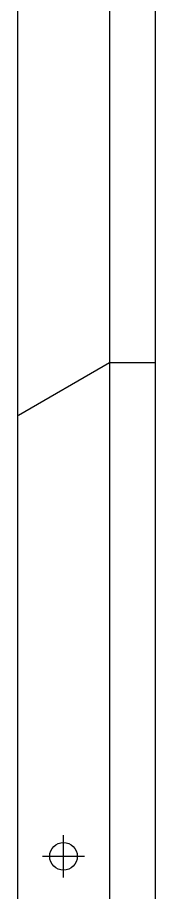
# Model space of a CAD drawing. Extents: x 0 to 119, y 0 to 84.
# Drawn here: x 0 to 3, y 18.21 to 37.19 of the extents above; entities that cross this region are included whole.
import ezdxf

# ---------------------------------------------------------------- set-up
doc = ezdxf.new("R2010")
doc.units = 0
doc.header["$MEASUREMENT"] = 0
doc.layers.add('40', color=7, linetype='CONTINUOUS')
doc.layers.add('7', color=232, linetype='CONTINUOUS')

msp = doc.modelspace()

# ---------------------------------------------------------------- linework, layer by layer
at = {"layer": '40', "linetype": 'Continuous'}
for p, q in [((0, 84.100001), (0, 0)), ((2, 84.100001), (2, 0)), ((2, 29.699799), (0.021088, 28.55727)), ((3, 29.699799), (2, 29.699799)), ((3, 29.699799), (2, 29.699799)), ((1.000007, 18.539825), (1.000007, 19.457843)), ((0.540515, 18.999806), (1.460007, 18.999806))]:
    msp.add_line(p, q, dxfattribs=at)
msp.add_circle((1.000007, 18.998834), 0.3, dxfattribs=at)
at = {"layer": '7', "color": 232, "linetype": 'Continuous'}
msp.add_line((3, 0.999999), (3, 83.100001), dxfattribs=at)

doc.saveas('drawing.dxf')
